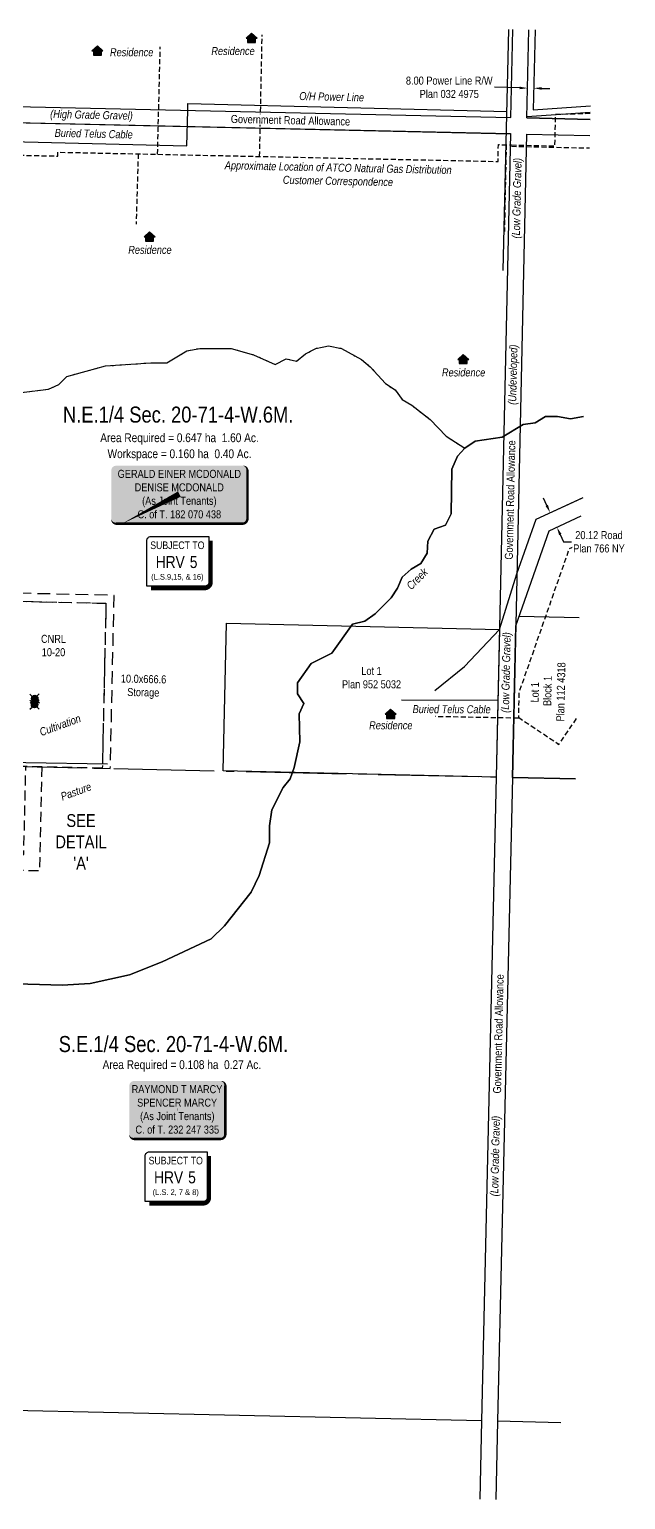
# Model space of a CAD drawing. Extents: x 397736 to 405633, y 6113180 to 6118658.
# Drawn here: x 399758 to 400502, y 6113180 to 6115016 of the extents above; entities that cross this region are included whole.
import ezdxf
from ezdxf.enums import TextEntityAlignment as Align

# ---------------------------------------------------------------- set-up
doc = ezdxf.new("R2010")
doc.units = 0
doc.header["$LTSCALE"] = 5
doc.header["$PDSIZE"] = 0.5
for name, pattern in [('foc-ACCESSROAD', [3.75, 2.5, -1.25]), ('foc-QUARTERLINE', [33, 25, -3, 2, -3]), ('foc-WHEELTRACKS', [2, 0.4, -1.6]), ('HIDDEN2', [4.7625, 3.175, -1.5875]), ('UG_PIPE', [1.875, 1.25, -0.625])]:
    doc.linetypes.add(name, pattern=pattern)
doc.layers.get('Defpoints').update_dxf_attribs({"color": 9})
for name, color, linetype in [('AS-FENCE', 48, 'foc-FENCE'), ('AS-PIPE-UG', 44, 'UG_PIPE'), ('AS-PIPE-UG-T', 44, 'Continuous'), ('AS-POWER', 104, 'foc-POWER'), ('AS-POWER-T', 104, 'Continuous'), ('AS-RESIDENCE', 14, 'Continuous'), ('AS-TELUS', 224, 'foc-TEL'), ('C-AR', 13, 'foc-ACCESSROAD'), ('C-SYMBOL', 7, 'Continuous'), ('C-WS', 13, 'foc-ACCESSROAD'), ('CG-NOTES', 7, 'Continuous'), ('CTW', 7, 'Continuous'), ('DETAIL-T', 7, 'Continuous'), ('L-AREAREQUIRED', 7, 'Continuous'), ('L-AREAWORK', 7, 'Continuous'), ('L-MON', 1, 'Continuous'), ('L-ROAD-T', 7, 'Continuous'), ('L-SEC', 7, 'Continuous'), ('L-SECQ', 8, 'foc-QUARTERLINE'), ('L-TITLEDB', 4, 'Continuous'), ('L-TITLEDB-T', 4, 'Continuous'), ('T-CREEK', 160, 'Continuous'), ('T-EXISTING RTF', 220, 'HIDDEN2'), ('T-EXISTING RTF-T', 220, 'Continuous'), ('T-WATER-P3', 160, 'foc-WHEELTRACKS'), ('T-WATER-T', 170, 'Continuous')]:
    doc.layers.add(name, color=color, linetype=linetype)
doc.layers.add('C-WS-T', color=13, linetype='Continuous', lineweight=9)
doc.layers.add('T-TEXT', color=48, linetype='Continuous', lineweight=18)
doc.styles.add('100L', font='ARIALN.TTF', dxfattribs={"height": 11})
doc.styles.add('175L', font='ARIALN.TTF', dxfattribs={"height": 20})
doc.styles.add('80', font='ARIALN.TTF', dxfattribs={"height": 10})
doc.styles.add('80CG', font='ARIALN.TTF', dxfattribs={"height": 10})
doc.styles.add('80L', font='ARIALN.TTF', dxfattribs={"height": 10})
doc.styles.add('80LS', font='ARIALNI.TTF', dxfattribs={"height": 10})
doc.styles.add('foc-LtypeFont', font='ARIALN.TTF', dxfattribs={"height": 7.35})
doc.styles.add('HRV', font='ARIALN.TTF', dxfattribs={"height": 3})
doc.linetypes.add('foc-FENCE', pattern='A,10,-1,["X",foc-LtypeFont,S=0.2,R=0,X=-0.625,Y=-0.75],-1.24', length=12.24)
doc.linetypes.add('foc-POWER', pattern='A,6,-1,["P",foc-LtypeFont,S=0.2,R=0,X=-0.625,Y=-0.75],-1.24,4', length=12.24)
doc.linetypes.add('foc-POWER-NOLINE', pattern='A,0,-4,["P",foc-LtypeFont,S=0.2,R=0,X=-0.625,Y=-0.75],-8.24', length=12.24)
doc.linetypes.add('foc-TEL', pattern='A,2,-1,["T",foc-LtypeFont,S=0.2,R=0,X=-0.425,Y=-0.75],-1.24,8', length=12.24)
doc.linetypes.add('foc-TEL-NOLINE', pattern='A,0,-2,["T",foc-LtypeFont,S=0.2,R=0,X=-0.425,Y=-0.75],-10.24', length=12.24)
doc.linetypes.add('foc-TOPO-flowdirection-NOLINE', pattern='A,0,[">",foc-LtypeFont,S=0.3,R=0,X=0,Y=-0.945],-20,[">",foc-LtypeFont,S=0.3,R=0,X=0,Y=-0.945],0', length=20)
doc.dimstyles.new('Compass 5 000', dxfattribs={"dimscale": 5, "dimtxt": 9, "dimasz": 2, "dimexe": 0.2, "dimexo": 0.0625, "dimgap": 0.5, "dimtad": 0, "dimtih": 1, "dimtoh": 1, "dimzin": 0, "dimdsep": 46, "dimtxsty": '80CG', "dimcen": 0.1, "dimse1": 1, "dimse2": 1, "dimclrd": 256, "dimclrt": 256, "dimaunit": 1, "dimadec": 4, "dimazin": 0, "dimtfac": 0.06, "dimtofl": 0, "dimtmove": 0, "dimatfit": 1, "dimfxl": 0.2, "dimtolj": 1, "dimtzin": 0, "dimlwd": -1, "dimarcsym": 0})

# ---------------------------------------------------------------- blocks, each defined once
blk = doc.blocks.new('*U39')
h = blk.add_hatch(color=59)
edge = h.paths.add_edge_path()
edge.add_line((-79, -37), (79, -37))
edge.add_arc((79, -31), 6, 270, 360)
edge.add_line((85, -31), (85, 29.5))
edge.add_arc((79, 29.5), 6, 0, 90)
edge.add_line((79, 35.5), (-79, 35.5))
edge.add_arc((-79, 29.5), 6, 90, 180)
edge.add_line((-85, 29.5), (-85, -31))
edge.add_arc((-79, -31), 6, 180, 270)
at = {"color": 1, "flags": 128}
blk.add_lwpolyline([(-79, -37, 3, 3, 0), (79, -37, 3, 3, 0.414214), (85, -31, 3, 3, 0), (85, 29.5, 3, 0, 0.414214), (79, 35.5, 0, 0, 0), (-79, 35.5, 0, 0, 0.414214), (-85, 29.5, 0, 0, 0), (-85, -31, 0, 3, 0.414214)], format="xyseb", close=True, dxfattribs=at)
blk.add_lwpolyline([(-72.5, -37.6, 0, 7.5, 0), (0, 0, 0, 0, 0)], format="xyseb", dxfattribs=at)
at = {"color": 1, "style": '80'}
blk.add_attdef('ENTER_TEXT_001', (-36, -5), '', height=10, dxfattribs=at)
blk = doc.blocks.new('HRV')
blk.add_lwpolyline([(-35.1, 31.6), (37.2, 31.6), (37.2, -25.5, -0.414214), (32.2, -30.5), (-40.1, -30.5), (-40.1, 26.6, -0.414214)], format="xyb", close=True)
at = {"const_width": 5, "flags": 128}
blk.add_lwpolyline([(-35.1, -33), (32.2, -33, 0.414214), (39.7, -25.5), (39.7, 26.6)], format="xyb", dxfattribs=at)
at = {"style": '80L'}
blk.add_text('SUBJECT TO', height=9.5, dxfattribs=at).set_placement((-2, 13.1), align=Align.BOTTOM_CENTER)
blk.add_attdef('(N.W.1/4 00)', text='', height=7.12, dxfattribs=at).set_placement((-2, -24.4), align=Align.BOTTOM_CENTER)
at = {"layer": 'CTW', "color": 3, "style": 'HRV'}
blk.add_text('HRV', height=15, dxfattribs=at).set_placement((-10.9, -0.2), align=Align.MIDDLE_CENTER)
blk.add_attdef('0', text='', height=15, dxfattribs=at).set_placement((18.3, -0.2), align=Align.MIDDLE_CENTER)
blk = doc.blocks.new('*D42')
at = {"layer": 'Defpoints', "color": 0, "transparency": 16777216}
for p in [(400379.9, 6114942.8), (400380, 6114946.7), (400387.8, 6114946.5)]:
    blk.add_point(p, dxfattribs=at)
at = {"layer": 'L-TITLEDB-T', "transparency": 16777216}
for p, q in [((400369.9, 6114943.1), (400338.5, 6114943.8)), ((400397.7, 6114942.5), (400407.7, 6114942.2))]:
    blk.add_line(p, q, dxfattribs=at)
for points in [[(400370, 6114944.7), (400369.9, 6114941.4), (400379.9, 6114942.8)], [(400397.7, 6114944.1), (400397.6, 6114940.8), (400387.7, 6114942.7)]]:
    blk.add_solid(points, dxfattribs=at)
at = {"layer": 'L-TITLEDB-T', "transparency": 16777216, "insert": (400282.2, 6114943.8), "char_height": 10, "attachment_point": 5, "style": '80CG'}
blk.add_mtext('\\A1;8.00 Power Line R/W\\PPlan 032 4975', dxfattribs=at)
blk = doc.blocks.new('res_occ')
for points in [[(0.1, 0.89), (-1.26, -0.37), (1.46, -0.37)], [(-0.9, -1.43), (1.1, -1.43), (1.1, -0.37), (-0.9, -0.37)]]:
    blk.add_hatch(color=14).paths.add_polyline_path(points)
at = {"color": 14}
for points in [[(0.1, 0.89), (-1.26, -0.37), (1.46, -0.37)], [(-0.9, -1.43), (1.1, -1.43), (1.1, -0.37), (-0.9, -0.37)]]:
    blk.add_lwpolyline(points, close=True, dxfattribs=at)
blk = doc.blocks.new('*U50')
h = blk.add_hatch(color=59)
edge = h.paths.add_edge_path()
edge.add_line((-54, -37), (54, -37))
edge.add_arc((54, -31), 6, 270, 360)
edge.add_line((60, -31), (60, 29.5))
edge.add_arc((54, 29.5), 6, 0, 90)
edge.add_line((54, 35.5), (-54, 35.5))
edge.add_arc((-54, 29.5), 6, 90, 180)
edge.add_line((-60, 29.5), (-60, -31))
edge.add_arc((-54, -31), 6, 180, 270)
at = {"color": 1, "flags": 128}
blk.add_lwpolyline([(-54, -37, 3, 3, 0), (54, -37, 3, 3, 0.414214), (60, -31, 3, 3, 0), (60, 29.5, 3, 0, 0.414214), (54, 35.5, 0, 0, 0), (-54, 35.5, 0, 0, 0.414214), (-60, 29.5, 0, 0, 0), (-60, -31, 0, 3, 0.414214)], format="xyseb", close=True, dxfattribs=at)
blk.add_lwpolyline([(-0.3, 0, 0, 7.5, 0), (0, 0, 0, 0, 0)], format="xyseb", dxfattribs=at)
at = {"color": 1, "style": '80'}
blk.add_attdef('ENTER_TEXT_001', (-36, -5), '', height=10, dxfattribs=at)
blk = doc.blocks.new('*D77')
at = {"layer": 'Defpoints', "color": 0, "transparency": 16777216}
for p in [(400417.1, 6114416.7), (400416.6, 6114394.4), (400425.5, 6114398.5)]:
    blk.add_point(p, dxfattribs=at)
at = {"layer": 'L-TITLEDB-T', "transparency": 16777216}
for p, q in [((400403.9, 6114421.7), (400399.7, 6114430.7)), ((400420.8, 6114385.3), (400425, 6114376.2)), ((400425, 6114376.2), (400435, 6114376.2))]:
    blk.add_line(p, q, dxfattribs=at)
for points in [[(400405.4, 6114422.4), (400402.4, 6114421), (400408.1, 6114412.6)], [(400422.3, 6114386), (400419.3, 6114384.6), (400416.6, 6114394.4)]]:
    blk.add_solid(points, dxfattribs=at)
at = {"layer": 'L-TITLEDB-T', "transparency": 16777216, "insert": (400469.1, 6114376.2), "char_height": 10, "attachment_point": 5, "style": '80CG', "bg_fill": 3, "box_fill_scale": 1.1, "bg_fill_color": 256, "bg_fill_true_color": 13158600, "bg_fill_transparency": 0}
blk.add_mtext('\\A1;20.12 Road\\PPlan 766 NY', dxfattribs=at)
blk = doc.blocks.new('WC')
at = {"layer": 'L-MON'}
h = blk.add_hatch(color=255, dxfattribs=at)
h.dxf.hatch_style = 1
edge = h.paths.add_edge_path()
edge.add_arc((0, 0), 0.9, 0, 360)
at = {"layer": 'L-MON', "color": 240, "flags": 128}
for points in [[(-0.62, 0.5), (-1.23, 1.12)], [(0.52, 0.61), (1.13, 1.21)], [(-1.18, -1.18), (-0.56, -0.57)], [(1.16, -1.18), (0.56, -0.57)]]:
    blk.add_lwpolyline(points, dxfattribs=at)
at = {"layer": 'L-MON', "color": 240}
for radius in [0.8, 0.373]:
    blk.add_circle((0, 0), radius, dxfattribs=at)

msp = doc.modelspace()

# ---------------------------------------------------------------- linework, layer by layer
at = {"layer": 'AS-FENCE', "flags": 128}
msp.add_lwpolyline([(399519.671, 6114109.715), (399534.056, 6114109.275), (399753.799, 6114100.528), (399855.563, 6114099.135)], dxfattribs=at)
at = {"layer": 'AS-PIPE-UG'}
for p, q in [((400045.484, 6114857.5), (400048.687, 6115009.506)), ((399918.104, 6114860.184), (399921.471, 6114994.399)), ((400353.229, 6114872.024), (400351.031, 6114763.948)), ((400359.72, 6114870.213), (400457.272, 6114868.07)), ((399893.879, 6114860.695), (399891.349, 6114773.015)), ((400368.448, 6114155.938), (400264.957, 6114157.895))]:
    msp.add_line(p, q, dxfattribs=at)
at = {"layer": 'AS-PIPE-UG', "flags": 128}
for points in [[(400458.231, 6114911.017), (400414.623, 6114909.795), (400413.738, 6114870.694)], [(400359.757, 6114871.881), (400378.066, 6114871.478), (400413.738, 6114870.694)], [(400446.246, 6114373.942), (400431.736, 6114367.219), (400369.172, 6114187.92), (400368.474, 6114157.122), (400368.448, 6114155.938), (400368.442, 6114155.712)], [(400368.474, 6114157.122), (400419.167, 6114123.204), (400441.056, 6114155.477)]]:
    msp.add_lwpolyline(points, dxfattribs=at)
at = {"layer": 'AS-POWER'}
for p, q in [((399955.754, 6114914.995), (399955.878, 6114923.466)), ((399954.764, 6114870.659), (399955.754, 6114914.995)), ((399538.396, 6114880.794), (399954.764, 6114870.659))]:
    msp.add_line(p, q, dxfattribs=at)
at = {"layer": 'AS-POWER', "flags": 128}
for points in [[(400349.449, 6114714.876), (400356.773, 6115016.146)], [(400264.232, 6114190.436), (400301.055, 6114220.56), (400344.95, 6114266.869), (400366.589, 6114336.193)]]:
    msp.add_lwpolyline(points, dxfattribs=at)
at = {"layer": 'AS-POWER', "linetype": 'foc-POWER-NOLINE', "flags": 128}
msp.add_lwpolyline([(400366.589, 6114336.193), (400390.543, 6114404.455), (400449.277, 6114431.656)], dxfattribs=at)
at = {"layer": 'AS-TELUS', "linetype": 'foc-TEL-NOLINE', "flags": 128}
for points in [[(400378.669, 6114885.433), (400378.669, 6114885.433), (400457.62, 6114883.669)], [(400363.12, 6114178.467), (400363.12, 6114178.467), (400365.157, 6114271.094), (400406.715, 6114389.792), (400447.017, 6114408.454)]]:
    msp.add_lwpolyline(points, dxfattribs=at)
at = {"layer": 'AS-TELUS', "flags": 128}
msp.add_lwpolyline([(400222.448, 6114178.862), (400343.007, 6114178.523)], dxfattribs=at)
at = {"layer": 'C-AR', "flags": 128}
msp.add_lwpolyline([(399773.609, 6114095.028), (399770.643, 6113965.111), (399550.797, 6113969.97), (399551.238, 6113989.958), (399751.112, 6113985.54), (399753.621, 6114095.47)], close=True, dxfattribs=at)
at = {"layer": 'C-WS', "flags": 128}
msp.add_lwpolyline([(399853.687, 6114299.531), (399849.13, 6114093.359), (399615.274, 6114098.528), (399619.832, 6114304.701)], close=True, dxfattribs=at)
at = {"layer": 'L-SEC'}
for p, q in [((400340.915, 6114082.49), (400322.474, 6113278.312)), ((400361.015, 6114082.029), (400342.578, 6113277.843)), ((400322.474, 6113278.312), (399515.421, 6113296.079)), ((400322.473, 6113278.285), (400320.231, 6113180.472)), ((400342.578, 6113277.825), (400340.336, 6113180.059)), ((400421.347, 6113276.109), (400342.578, 6113277.843))]:
    msp.add_line(p, q, dxfattribs=at)
at = {"layer": 'L-SEC', "flags": 128}
for points in [[(400359.007, 6114905.987), (400361.428, 6115016.058)], [(400379.111, 6114905.537), (400381.534, 6115015.677)], [(399552.497, 6114924.004), (400359.007, 6114905.987)], [(399552.08, 6114903.915), (400358.675, 6114885.962)], [(400379.111, 6114905.537), (400458.069, 6114903.773)], [(400358.675, 6114885.962), (400340.915, 6114082.49)], [(400378.669, 6114885.44), (400361, 6114082.046)], [(400378.669, 6114885.433), (400457.62, 6114883.669)]]:
    msp.add_lwpolyline(points, dxfattribs=at)
at = {"layer": 'L-SECQ'}
for p, q in [((399533.774, 6114100.339), (400340.915, 6114082.49)), ((400361, 6114082.044), (400439.694, 6114080.304))]:
    msp.add_line(p, q, dxfattribs=at)
at = {"layer": 'L-TITLEDB', "flags": 128}
for points in [[(400458.069, 6114903.773), (400379.111, 6114905.537), (400381.534, 6115015.677)], [(400458.069, 6114903.773), (400379.111, 6114905.537), (400381.534, 6115015.677)], [(400389.256, 6115015.531), (400387.096, 6114915.651), (400458.446, 6114920.651)], [(400389.256, 6115015.531), (400387.096, 6114915.651), (400458.446, 6114920.651)], [(400379.148, 6114907.195), (400458.268, 6114912.694)], [(400366.589, 6114336.193), (400390.543, 6114404.455), (400447.516, 6114430.84)], [(400365.157, 6114271.094), (400406.715, 6114389.792), (400447.017, 6114408.454)], [(400439.694, 6114080.306), (400361, 6114082.046), (400365.157, 6114271.094), (400369.419, 6114283.266), (400444.187, 6114281.632)]]:
    msp.add_lwpolyline(points, dxfattribs=at)
msp.add_lwpolyline([(399999.825, 6114090.027), (400004.004, 6114274.616), (400344.95, 6114266.869), (400340.915, 6114082.49)], close=True, dxfattribs=at)
at = {"layer": 'T-CREEK', "linetype": 'foc-TOPO-flowdirection-NOLINE', "flags": 128}
msp.add_lwpolyline([(399423.131, 6113667.711), (399428.367, 6113673.76), (399488.308, 6113718.715), (399558.239, 6113763.671), (399615.182, 6113807.628), (399654.143, 6113827.61), (399665.132, 6113833.604), (399668.129, 6113833.604), (399684.113, 6113833.603), (399701.096, 6113828.609), (399728.069, 6113824.612), (399798.998, 6113822.613), (399833.963, 6113824.612), (399882.914, 6113835.602), (399923.873, 6113851.586), (399984.812, 6113880.559), (400001.795, 6113896.543), (400034.762, 6113938.501), (400044.752, 6113959.481), (400057.739, 6114000.44), (400057.739, 6114021.42), (400060.736, 6114041.401), (400074.722, 6114069.373), (400083.713, 6114080.362), (400088.708, 6114094.349), (400095.701, 6114126.317), (400094.702, 6114161.283), (400100.696, 6114174.271), (400092.704, 6114186.26), (400092.704, 6114200.246), (400109.687, 6114224.222), (400135.661, 6114237.21), (400161.635, 6114273.173), (400176.621, 6114277.171), (400189.608, 6114286.161), (400209.588, 6114306.142), (400217.58, 6114318.13), (400223.574, 6114332.117), (400234.563, 6114342.107), (400246.551, 6114349.1), (400254.543, 6114362.087), (400255.542, 6114377.073), (400263.534, 6114392.057), (400277.52, 6114397.053), (400284.513, 6114411.039), (400285.512, 6114466.984), (400292.505, 6114482.968), (400301.496, 6114492.958), (400314.483, 6114501.949), (400348.449, 6114506.944), (400374.422, 6114522.928), (400389.407, 6114524.926), (400402.394, 6114532.918), (400417.379, 6114532.917), (400433.363, 6114529.921), (400449.792, 6114532.82)], dxfattribs=at)
at = {"layer": 'T-CREEK', "flags": 128}
msp.add_lwpolyline([(400449.792, 6114532.82), (400433.363, 6114529.921), (400417.379, 6114532.917), (400402.394, 6114532.918), (400389.407, 6114524.926), (400374.422, 6114522.928), (400348.449, 6114506.944), (400314.483, 6114501.949), (400301.496, 6114492.958), (400292.505, 6114482.968), (400285.512, 6114466.984), (400284.513, 6114411.039), (400277.52, 6114397.053), (400263.534, 6114392.057), (400255.542, 6114377.073), (400254.543, 6114362.087), (400246.551, 6114349.1), (400234.563, 6114342.107), (400223.574, 6114332.117), (400217.58, 6114318.13), (400209.588, 6114306.142), (400189.608, 6114286.161), (400176.621, 6114277.171), (400161.635, 6114273.173), (400135.661, 6114237.21), (400109.687, 6114224.222), (400092.704, 6114200.246), (400092.704, 6114186.26), (400100.696, 6114174.271), (400094.702, 6114161.283), (400095.701, 6114126.317), (400088.708, 6114094.349), (400083.713, 6114080.362), (400074.722, 6114069.373), (400060.736, 6114041.401), (400057.739, 6114021.42), (400057.739, 6114000.44), (400044.752, 6113959.481), (400034.762, 6113938.501), (400001.795, 6113896.543), (399984.812, 6113880.559), (399923.873, 6113851.586), (399882.914, 6113835.602), (399833.963, 6113824.612), (399798.998, 6113822.613), (399728.069, 6113824.612)], dxfattribs=at)
at = {"layer": 'T-EXISTING RTF', "flags": 128}
msp.add_lwpolyline([(399615.274, 6114098.528), (399619.832, 6114304.701), (399853.687, 6114299.531), (399849.13, 6114093.359), (399859.123, 6114093.138), (399863.902, 6114309.304), (399610.059, 6114314.916), (399605.28, 6114098.749)], close=True, dxfattribs=at)
at = {"layer": 'T-WATER-P3', "flags": 128}
msp.add_lwpolyline([(399682.114, 6114647.808), (399694.103, 6114631.822), (399705.092, 6114622.832), (399708.089, 6114597.857), (399724.073, 6114594.86), (399738.059, 6114588.865), (399746.051, 6114577.876), (399748.049, 6114562.892), (399782.015, 6114566.886), (399795.002, 6114572.881), (399804.992, 6114582.871), (399852.944, 6114595.857), (399909.887, 6114599.854), (399929.867, 6114599.853), (399954.842, 6114614.838), (399970.826, 6114617.836), (400009.787, 6114617.835), (400037.759, 6114609.844), (400064.732, 6114597.854), (400078.718, 6114604.848), (400091.705, 6114601.85), (400102.694, 6114610.842), (400115.681, 6114617.835), (400131.665, 6114620.831), (400147.649, 6114617.835), (400172.624, 6114603.848), (400183.613, 6114594.857), (400202.594, 6114573.879), (400214.582, 6114565.886), (400223.573, 6114553.897), (400235.561, 6114546.905), (400258.538, 6114528.922), (400278.519, 6114507.944), (400301.496, 6114492.958)], dxfattribs=at)
at = {"layer": 'T-WATER-P3', "linetype": 'foc-TOPO-flowdirection-NOLINE', "flags": 128}
msp.add_lwpolyline([(399682.114, 6114647.808), (399694.103, 6114631.822), (399705.092, 6114622.832), (399708.089, 6114597.857), (399724.073, 6114594.86), (399738.059, 6114588.865), (399746.051, 6114577.876), (399748.049, 6114562.892), (399782.015, 6114566.886), (399795.002, 6114572.881), (399804.992, 6114582.871), (399852.944, 6114595.857), (399909.887, 6114599.854), (399929.867, 6114599.853), (399954.842, 6114614.838), (399970.826, 6114617.836), (400009.787, 6114617.835), (400037.759, 6114609.844), (400064.732, 6114597.854), (400078.718, 6114604.848), (400091.705, 6114601.85), (400102.694, 6114610.842), (400115.681, 6114617.835), (400131.665, 6114620.831), (400147.649, 6114617.835), (400172.624, 6114603.848), (400183.613, 6114594.857), (400202.594, 6114573.879), (400214.582, 6114565.886), (400223.573, 6114553.897), (400235.561, 6114546.905), (400258.538, 6114528.922), (400278.519, 6114507.944), (400301.496, 6114492.958)], dxfattribs=at)

# ---------------------------------------------------------------- block references
at = {"layer": 'AS-RESIDENCE', "xscale": 4.998114999999797, "yscale": 4.998114999999797, "zscale": 4.998114999999797}
for p in [(399842.551, 6114991.121), (400035.03, 6115006.98), (399907.678, 6114758.913), (400299.223, 6114605.845), (400208.567, 6114162.641)]:
    msp.add_blockref('res_occ', p, dxfattribs=at)
at = {"layer": 'CG-NOTES'}
ref = msp.add_blockref('*U39', (399945.277, 6114435.821), dxfattribs=dict(at, xscale=0.99962677, yscale=0.99962677, zscale=0.99962677))
ref.add_attrib('ENTER_TEXT_001', 'GERALD EINER MCDONALD', (399868.297, 6114456.073), dxfattribs={"layer": '0', "color": 1, "height": 9.99626, "style": '80'})
ref.add_attrib('ENTER_TEXT_002', 'DENISE MCDONALD', (399889.499, 6114439.235), dxfattribs={"layer": '0', "color": 1, "height": 9.99626, "style": '80'})
ref.add_attrib('ENTER_TEXT_003', '(As Joint Tenants)', (399898.814, 6114422.404), dxfattribs={"layer": '0', "color": 1, "height": 9.99626, "style": '80'})
ref.add_attrib('ENTER_TEXT_004', 'C. of T. 182 070 438', (399893.052, 6114405.567), dxfattribs={"layer": '0', "color": 1, "height": 9.99626, "style": '80'})
at = {"layer": 'CG-NOTES', "xscale": 0.99962677, "yscale": 0.99962677, "zscale": 0.99962677}
msp.add_blockref('HRV', (399944.822, 6114351.205), dxfattribs=at).add_auto_attribs({'(N.W.1/4 00)': '(L.S.9,15, & 16)', '0': '5'})
at = {"layer": 'CG-NOTES'}
ref = msp.add_blockref('*U50', (399942.75, 6113667.407), dxfattribs=dict(at, xscale=0.9996219999999728, yscale=0.9996219999999728, zscale=0.9996219999999728))
ref.add_attrib('ENTER_TEXT_001', 'RAYMOND T MARCY', (399885.742, 6113687.659), dxfattribs={"layer": '0', "color": 1, "height": 9.99622, "style": '80'})
ref.add_attrib('ENTER_TEXT_002', 'SPENCER MARCY', (399892.602, 6113670.821), dxfattribs={"layer": '0', "color": 1, "height": 9.99622, "style": '80'})
ref.add_attrib('ENTER_TEXT_003', '(As Joint Tenants)', (399896.287, 6113653.99), dxfattribs={"layer": '0', "color": 1, "height": 9.99622, "style": '80'})
ref.add_attrib('ENTER_TEXT_004', 'C. of T. 232 247 335', (399890.505, 6113637.152), dxfattribs={"layer": '0', "color": 1, "height": 9.99622, "style": '80'})
at = {"layer": 'CG-NOTES', "color": 3}
msp.add_blockref('HRV', (399942.787, 6113582.729), dxfattribs=at).add_auto_attribs({'(N.W.1/4 00)': '(L.S. 2, 7 & 8)', '0': '5'})
at = {"layer": 'L-MON', "xscale": 4.998131099999975, "yscale": 4.998131099999975, "zscale": 4.998131099999975}
for p in [(399764.602, 6114173.017), (399764.767, 6114180.512)]:
    msp.add_blockref('WC', p, dxfattribs=at)

# ---------------------------------------------------------------- texts
at = {"layer": 'AS-PIPE-UG-T', "insert": (400143.405, 6114833.705), "char_height": 9.99623, "width": 283.06964, "attachment_point": 5, "rotation": 358.792485, "style": '80CG'}
msp.add_mtext('\\A1;{\\fArial Narrow|b0|i1|c0|p34;Approximate Location of ATCO Natural Gas Distribution\\PCustomer Correspondence}', dxfattribs=at)
at = {"layer": 'AS-POWER-T', "style": '80LS'}
msp.add_text('O/H Power Line', height=9.99626, rotation=358.720203, dxfattribs=at).set_placement((400135.429, 6114932.064), align=Align.MIDDLE_CENTER)
at = {"layer": 'AS-RESIDENCE', "insert": (400209.273, 6114147.019), "char_height": 9.99623, "width": 53.92005, "attachment_point": 5, "style": '80CG'}
msp.add_mtext('\\A1;{\\fArial Narrow|b0|i1|c0|p34;Residence}', dxfattribs=at)
at = {"layer": 'AS-TELUS', "style": '80LS'}
for rotation, p in [(358.720203, (399838.369, 6114885.9)), (359.838971, (400285.184, 6114167.128))]:
    msp.add_text('Buried Telus Cable', height=9.99626, rotation=rotation, dxfattribs=at).set_placement(p, align=Align.MIDDLE_CENTER)
at = {"layer": 'C-SYMBOL', "color": 3, "style": '175L'}
for s, height, p in [('N.E.1/4 Sec. 20-71-4-W.6M.', 19.99252, (399943.822, 6114519.095)), ('S.E.1/4 Sec. 20-71-4-W.6M.', 20, (399937.942, 6113732.994))]:
    msp.add_text(s, height=height, dxfattribs=at).set_placement(p, align=Align.BOTTOM_CENTER)
at = {"layer": 'C-WS-T', "insert": (399788.207, 6114246.603), "char_height": 10, "width": 30.84351, "attachment_point": 5, "style": '80CG'}
msp.add_mtext('\\A1;CNRL\\P10-20', dxfattribs=at)
at = {"layer": 'DETAIL-T', "color": 3, "insert": (399822.584, 6114001.47), "char_height": 15.994, "width": 63.61237, "attachment_point": 5, "style": '80CG'}
msp.add_mtext("SEE\\PDETAIL\\P'A'", dxfattribs=at)
at = {"layer": 'L-AREAREQUIRED', "color": 5, "style": '100L'}
for s, p in [('Area Required = 0.647 ha  1.60 Ac.', (399945.489, 6114497.389)), ('Area Required = 0.108 ha  0.27 Ac.', (399948.432, 6113714.433))]:
    msp.add_text(s, height=10.99585, dxfattribs=at).set_placement(p, align=Align.BOTTOM_CENTER)
at = {"layer": 'L-AREAWORK', "color": 5, "style": '100L'}
msp.add_text('Workspace = 0.160 ha  0.40 Ac.', height=10.99585, dxfattribs=at).set_placement((399945.489, 6114477.396), align=Align.BOTTOM_CENTER)
at = {"layer": 'L-ROAD-T', "style": '80L'}
for height, rotation, p in [(9.99626, 88.74006, (400358.167, 6114428.426)), (9.99622, 88.703199, (400343.505, 6113761.7))]:
    msp.add_text('Government Road Allowance', height=height, rotation=rotation, dxfattribs=at).set_placement(p, align=Align.MIDDLE_CENTER)
at = {"layer": 'L-TITLEDB-T', "style": '80CG'}
msp.add_text('Lot 1', height=9.9925, rotation=88.74006, dxfattribs=at).set_placement((400393.684, 6114175.485))
at = {"layer": 'L-TITLEDB-T', "insert": (400185.156, 6114206.532), "char_height": 9.99245, "width": 73.37336, "attachment_point": 5, "style": '80CG'}
msp.add_mtext('\\A1;Lot 1\\PPlan 952 5032', dxfattribs=at)
at = {"layer": 'T-EXISTING RTF-T', "insert": (399900.425, 6114195.098), "char_height": 10, "width": 83.86081, "attachment_point": 5, "rotation": 358.733596, "style": '80CG'}
msp.add_mtext('\\A1;10.0x666.6\\PStorage', dxfattribs=at)
at = {"layer": 'T-TEXT', "style": '80LS'}
for s, height, rotation, p in [('(High Grade Gravel)', 9.99626, 358.720203, (399835.604, 6114909.449)), ('(Low Grade Gravel)', 9.99626, 88.74006, (400366.456, 6114805.32)), ('(Undeveloped)', 9.99626, 88.74006, (400361.543, 6114584.918)), ('(Low Grade Gravel)', 9.99626, 88.74006, (400352.86, 6114213.014)), ('Cultivation', 9.99626, 20, (399796.468, 6114147.275)), ('Pasture', 9.9963, 20, (399816.223, 6114064.352)), ('(Low Grade Gravel)', 9.99622, 88.703199, (400339.406, 6113609.058))]:
    msp.add_text(s, height=height, rotation=rotation, dxfattribs=at).set_placement(p, align=Align.MIDDLE_CENTER)
at = {"layer": 'T-WATER-T', "insert": (400242.107, 6114329.918), "char_height": 9.99248, "attachment_point": 5, "rotation": 45.000562, "style": '80CG'}
msp.add_mtext('\\A1;{\\fArial Narrow|b0|i1|c0|p34;Creek}', dxfattribs=at)

# ---------------------------------------------------------------- dimensions: what is measured, and where the dimension line sits
at = {"layer": 'L-TITLEDB-T', "color": 6}
dim = msp.add_linear_dim(base=(400379.932, 6114942.849), p1=(400387.763, 6114946.487), p2=(400380.016, 6114946.657), angle=178.74006, text='8.00 Power Line R/W\\PPlan 032 4975', dimstyle='Compass 5 000', dxfattribs=at)
dim.commit()
dim.dimension.update_dxf_attribs({"geometry": '*D42', "text_midpoint": (400282.186, 6114943.759), "dimtype": 161})

# ---------------------------------------------------------------- next in the draw order: texts
at = {"layer": 'AS-RESIDENCE', "char_height": 9.99623, "width": 53.92005, "attachment_point": 5, "style": '80CG', "bg_fill": 3, "box_fill_scale": 1.15, "bg_fill_color": 256, "bg_fill_true_color": 256, "bg_fill_transparency": 0}
for insert in [(400012.298, 6114989.076), (399885.766, 6114987.544), (399908.562, 6114740.762), (400300.107, 6114587.694)]:
    msp.add_mtext('\\A1;{\\fArial Narrow|b0|i1|c0|p34;Residence}', dxfattribs=dict(at, insert=insert))
at = {"layer": 'L-ROAD-T', "insert": (400084.117, 6114907.718), "char_height": 9.99626, "width": 150.1574, "attachment_point": 2, "rotation": 358.720203, "style": '80L', "bg_fill": 3, "box_fill_scale": 1.15, "bg_fill_color": 256, "bg_fill_true_color": 256, "bg_fill_transparency": 0}
msp.add_mtext('Government Road Allowance', dxfattribs=at)
at = {"layer": 'L-TITLEDB-T', "insert": (400398.995, 6114151.855), "char_height": 9.99245, "width": 73.42107, "attachment_point": 1, "rotation": 88.74006, "style": '80CG', "bg_fill": 3, "box_fill_scale": 1.15, "bg_fill_color": 256, "bg_fill_true_color": 256, "bg_fill_transparency": 0}
msp.add_mtext('\\pi19.42141;Block 1\\P\\pi0.4896;Plan 112 4318', dxfattribs=at)

# ---------------------------------------------------------------- next in the draw order: dimensions: what is measured, and where the dimension line sits
at = {"layer": 'L-TITLEDB-T'}
dim = msp.add_linear_dim(base=(400416.57, 6114394.356), p1=(400417.054, 6114416.732), p2=(400425.501, 6114398.491), angle=294.847193, text='20.12 Road\\PPlan 766 NY', dimstyle='Compass 5 000', override={"dimtfill": 1}, dxfattribs=at)
dim.commit()
dim.dimension.update_dxf_attribs({"geometry": '*D77', "text_midpoint": (400469.149, 6114376.207), "dimtype": 161})

# ---------------------------------------------------------------- next in the draw order: linework, layer by layer
at = {"layer": 'AS-PIPE-UG', "flags": 128}
msp.add_lwpolyline([(398760.272, 6114905.55), (398760.622, 6114920.648), (398761.184, 6114944.967), (398761.204, 6114945.816), (398761.207, 6114945.966), (398761.432, 6114955.676), (399544.056, 6114939.192), (399560.905, 6114888.716), (399560.425, 6114867.72), (399560.736, 6114867.714), (399650.369, 6114865.825), (399704.982, 6114864.675), (399704.882, 6114859.859), (399793.575, 6114857.989), (399793.676, 6114862.806), (399893.879, 6114860.695), (399918.104, 6114860.184), (400045.484, 6114857.5), (400343.068, 6114851.228), (400343.543, 6114872.237), (400353.229, 6114872.024), (400359.757, 6114871.881)], dxfattribs=at)
at = {"layer": 'AS-POWER'}
msp.add_line((399955.878, 6114923.466), (400354.658, 6114913.775), dxfattribs=at)
at = {"layer": 'AS-TELUS', "linetype": 'foc-TEL-NOLINE', "flags": 128}
msp.add_lwpolyline([(398745.577, 6114921.917), (399552.08, 6114903.915), (400358.565, 6114885.882)], dxfattribs=at)

doc.saveas('drawing.dxf')
